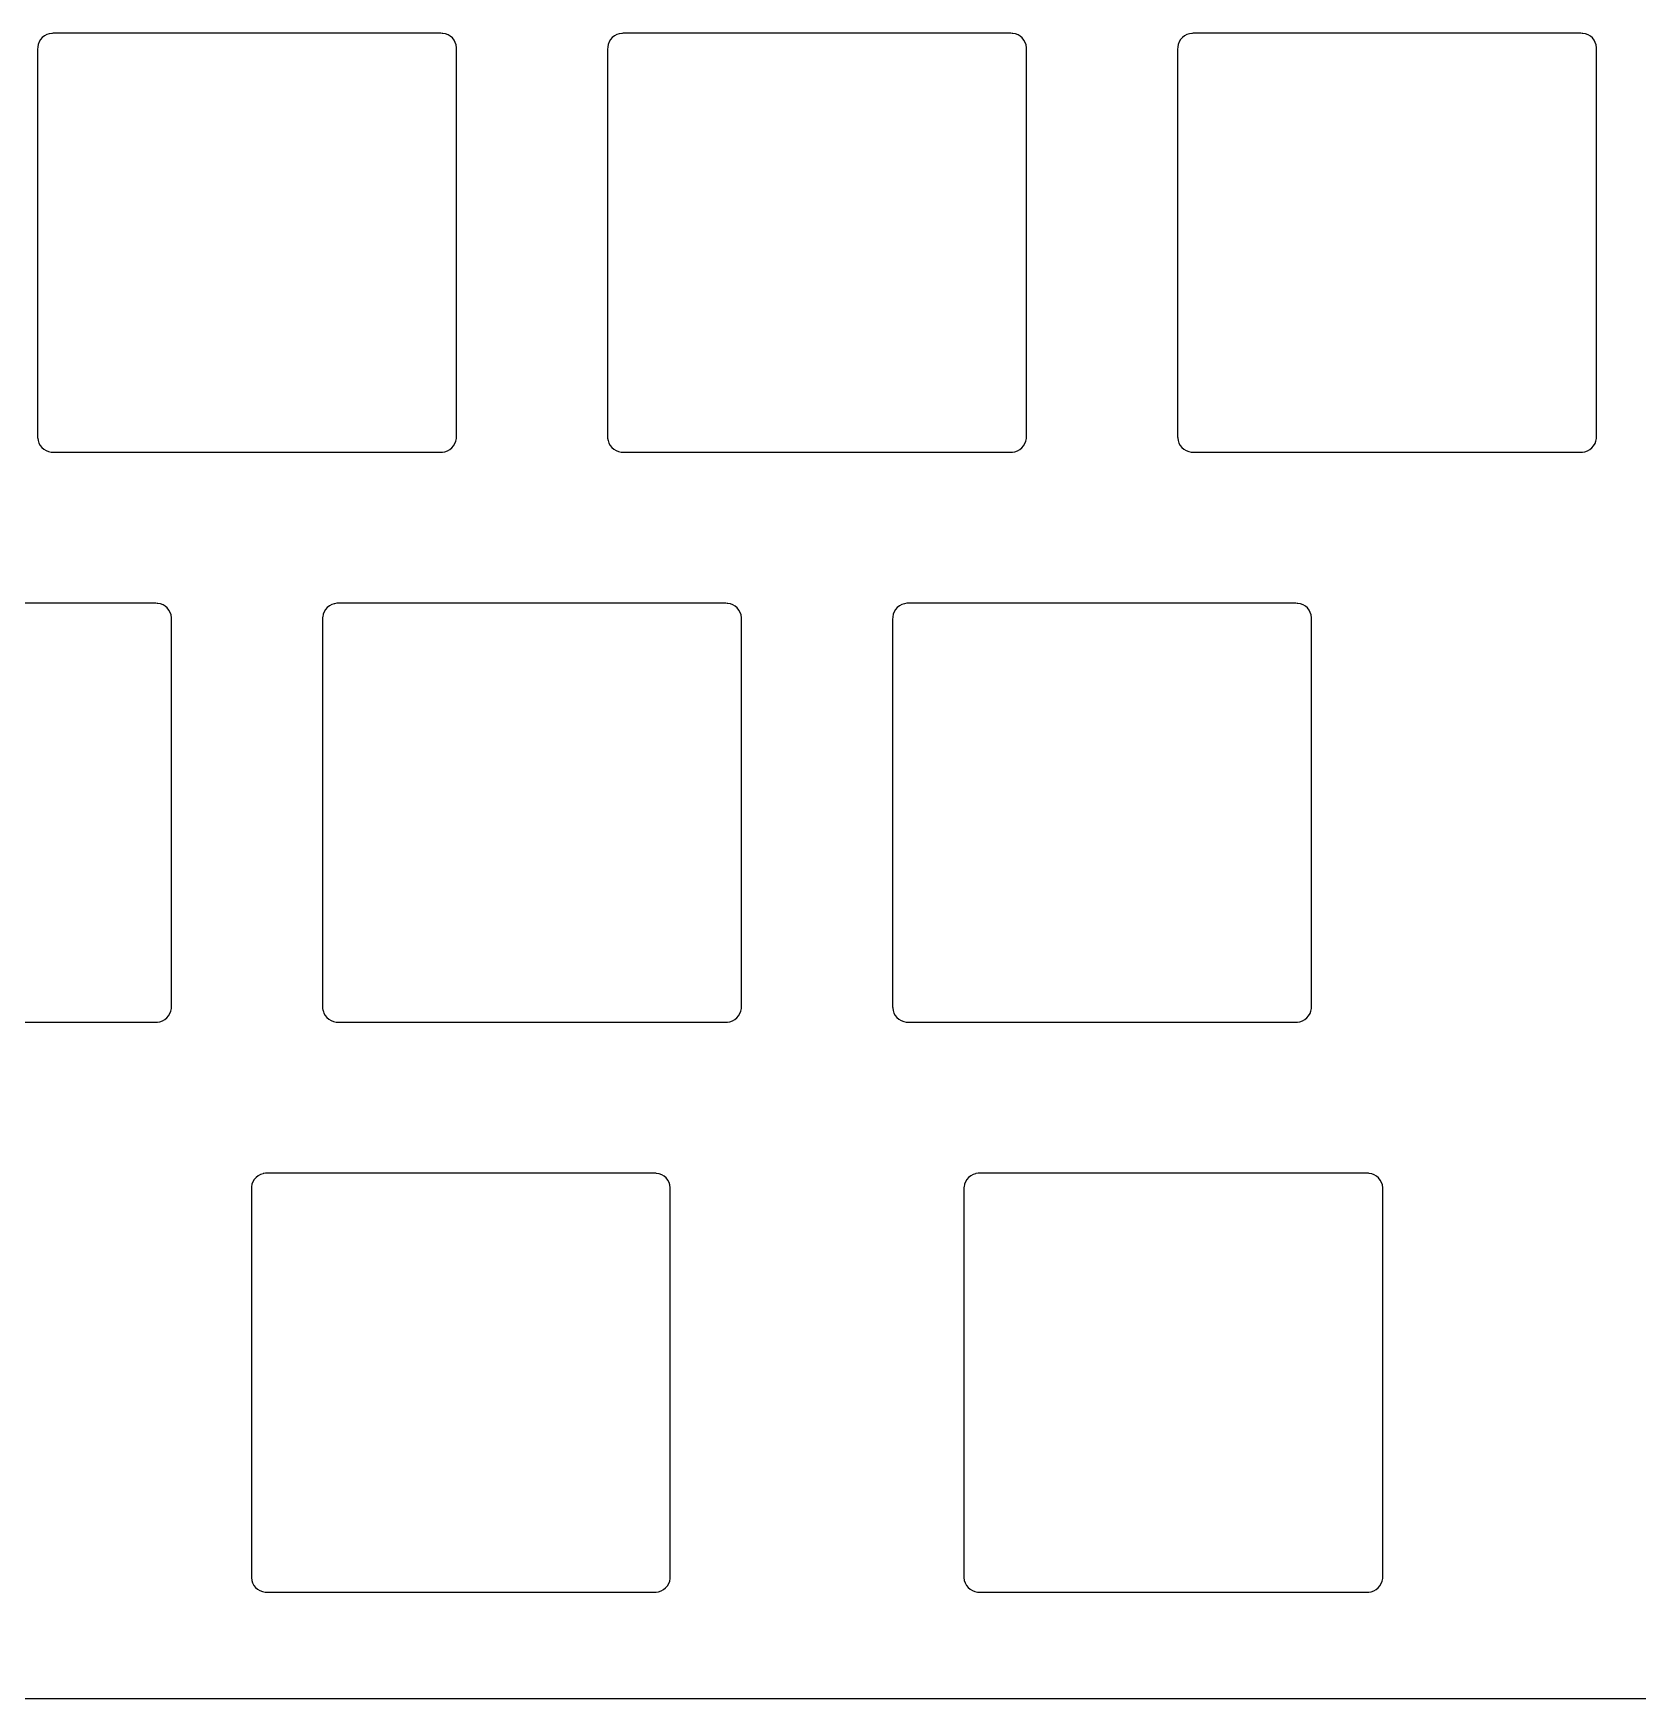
# Model space of a CAD drawing. Header units: millimetres. Extents: x 19 to 338, y -164 to -35.
# Drawn here: x 208.1 to 261.7, y -160.1 to -104.4 of the extents above; entities that cross this region are included whole.
import ezdxf

# ---------------------------------------------------------------- set-up
doc = ezdxf.new("R2010")
doc.units = ezdxf.units.MM
doc.layers.add('Edge.Cuts', color=254, linetype='CONTINUOUS', true_color=0xd0d2cd)

msp = doc.modelspace()

# ---------------------------------------------------------------- linework, layer by layer
at = {"layer": 'Edge.Cuts', "linetype": 'CONTINUOUS'}
for p, q in [((208.419334, -104.578246), (208.360358, -104.645753)), ((208.489415, -104.522356), (208.419334, -104.578246)), ((208.56835, -104.479877), (208.489415, -104.522356)), ((208.653602, -104.452175), (208.56835, -104.479877)), ((208.653712, -104.452149), (208.653602, -104.452175)), ((208.657615, -104.451259), (208.653712, -104.452149)), ((208.735149, -104.439878), (208.657615, -104.451259)), ((208.746216, -104.439132), (208.735149, -104.439878)), ((208.779843, -104.438), (208.746216, -104.439132)), ((221.740548, -104.438), (208.779843, -104.438)), ((221.785359, -104.440012), (221.740548, -104.438)), ((221.806174, -104.441885), (221.785359, -104.440012)), ((221.894373, -104.457889), (221.806174, -104.441885)), ((221.978297, -104.489385), (221.894373, -104.457889)), ((222.055248, -104.535359), (221.978297, -104.489385)), ((222.122754, -104.594335), (222.055248, -104.535359)), ((222.178645, -104.664417), (222.122754, -104.594335)), ((227.468334, -104.578246), (227.409358, -104.645753)), ((227.538415, -104.522356), (227.468334, -104.578246)), ((227.61735, -104.479877), (227.538415, -104.522356)), ((227.702602, -104.452175), (227.61735, -104.479877)), ((227.702712, -104.452149), (227.702602, -104.452175)), ((227.706615, -104.451259), (227.702712, -104.452149)), ((227.784149, -104.439878), (227.706615, -104.451259)), ((227.795216, -104.439132), (227.784149, -104.439878)), ((227.828843, -104.438), (227.795216, -104.439132)), ((240.789548, -104.438), (227.828843, -104.438)), ((240.834359, -104.440012), (240.789548, -104.438)), ((240.855174, -104.441885), (240.834359, -104.440012)), ((240.943373, -104.457889), (240.855174, -104.441885)), ((241.027297, -104.489385), (240.943373, -104.457889)), ((241.104248, -104.535359), (241.027297, -104.489385)), ((241.171754, -104.594335), (241.104248, -104.535359)), ((241.227645, -104.664417), (241.171754, -104.594335)), ((246.519334, -104.578246), (246.460358, -104.645753)), ((246.589415, -104.522356), (246.519334, -104.578246)), ((246.66835, -104.479877), (246.589415, -104.522356)), ((246.753602, -104.452175), (246.66835, -104.479877)), ((246.753712, -104.452149), (246.753602, -104.452175)), ((246.757615, -104.451259), (246.753712, -104.452149)), ((246.835149, -104.439878), (246.757615, -104.451259)), ((246.846216, -104.439132), (246.835149, -104.439878)), ((246.879843, -104.438), (246.846216, -104.439132)), ((259.840548, -104.438), (246.879843, -104.438)), ((259.885359, -104.440012), (259.840548, -104.438)), ((259.906174, -104.441885), (259.885359, -104.440012)), ((259.994373, -104.457889), (259.906174, -104.441885)), ((260.078297, -104.489385), (259.994373, -104.457889)), ((260.155248, -104.535359), (260.078297, -104.489385)), ((260.222754, -104.594335), (260.155248, -104.535359)), ((260.278645, -104.664417), (260.222754, -104.594335)), ((208.265012, -104.915644), (208.263, -104.960452)), ((208.263, -104.960452), (208.263, -117.921157)), ((208.266885, -104.894828), (208.265012, -104.915644)), ((208.282889, -104.806628), (208.266885, -104.894828)), ((208.314384, -104.722704), (208.282889, -104.806628)), ((208.360358, -104.645753), (208.314384, -104.722704)), ((222.221123, -104.743352), (222.178645, -104.664417)), ((222.248825, -104.828604), (222.221123, -104.743352)), ((222.24885, -104.828712), (222.248825, -104.828604)), ((222.24974, -104.832615), (222.24885, -104.828712)), ((222.261118, -104.910101), (222.24974, -104.832615)), ((222.261865, -104.921167), (222.261118, -104.910101)), ((222.263, -104.954842), (222.261865, -104.921167)), ((222.263, -117.915547), (222.263, -104.954842)), ((227.314012, -104.915644), (227.312, -104.960452)), ((227.312, -104.960452), (227.312, -117.921157)), ((227.315885, -104.894828), (227.314012, -104.915644)), ((227.331889, -104.806628), (227.315885, -104.894828)), ((227.363384, -104.722704), (227.331889, -104.806628)), ((227.409358, -104.645753), (227.363384, -104.722704)), ((241.270123, -104.743352), (241.227645, -104.664417)), ((241.297825, -104.828604), (241.270123, -104.743352)), ((241.29785, -104.828712), (241.297825, -104.828604)), ((241.29874, -104.832615), (241.29785, -104.828712)), ((241.310118, -104.910101), (241.29874, -104.832615)), ((241.310865, -104.921167), (241.310118, -104.910101)), ((241.312, -104.954842), (241.310865, -104.921167)), ((241.312, -117.915547), (241.312, -104.954842)), ((246.365012, -104.915644), (246.363, -104.960452)), ((246.363, -104.960452), (246.363, -117.921157)), ((246.366885, -104.894828), (246.365012, -104.915644)), ((246.382889, -104.806628), (246.366885, -104.894828)), ((246.414384, -104.722704), (246.382889, -104.806628)), ((246.460358, -104.645753), (246.414384, -104.722704)), ((260.321123, -104.743352), (260.278645, -104.664417)), ((260.348825, -104.828604), (260.321123, -104.743352)), ((260.34885, -104.828712), (260.348825, -104.828604)), ((260.34974, -104.832615), (260.34885, -104.828712)), ((260.361118, -104.910101), (260.34974, -104.832615)), ((260.361865, -104.921167), (260.361118, -104.910101)), ((260.363, -104.954842), (260.361865, -104.921167)), ((260.363, -117.915547), (260.363, -104.954842)), ((208.263, -117.921157), (208.264132, -117.954788)), ((208.264132, -117.954788), (208.264878, -117.965854)), ((208.264878, -117.965854), (208.276259, -118.043384)), ((222.243104, -118.069394), (222.259112, -117.981195)), ((222.259112, -117.981195), (222.260986, -117.960379)), ((222.260986, -117.960379), (222.263, -117.915547)), ((227.312, -117.921157), (227.313132, -117.954788)), ((227.313132, -117.954788), (227.313878, -117.965854)), ((227.313878, -117.965854), (227.325259, -118.043384)), ((241.292104, -118.069394), (241.308112, -117.981195)), ((241.308112, -117.981195), (241.309986, -117.960379)), ((241.309986, -117.960379), (241.312, -117.915547)), ((246.363, -117.921157), (246.364132, -117.954788)), ((246.364132, -117.954788), (246.364878, -117.965854)), ((246.364878, -117.965854), (246.376259, -118.043384)), ((260.343104, -118.069394), (260.359112, -117.981195)), ((260.359112, -117.981195), (260.360986, -117.960379)), ((260.360986, -117.960379), (260.363, -117.915547)), ((208.276259, -118.043384), (208.277149, -118.047287)), ((208.277149, -118.047287), (208.277169, -118.047374)), ((208.277169, -118.047374), (208.304867, -118.132627)), ((208.304867, -118.132627), (208.347342, -118.211564)), ((208.347342, -118.211564), (208.40323, -118.281648)), ((208.40323, -118.281648), (208.470733, -118.340627)), ((208.470733, -118.340627), (208.547683, -118.386605)), ((208.547683, -118.386605), (208.631605, -118.418104)), ((208.631605, -118.418104), (208.719804, -118.434112)), ((208.719804, -118.434112), (208.74062, -118.435986)), ((208.74062, -118.435986), (208.785452, -118.438)), ((208.785452, -118.438), (221.746157, -118.438)), ((221.746157, -118.438), (221.779832, -118.436865)), ((221.779832, -118.436865), (221.790898, -118.436118)), ((221.790898, -118.436118), (221.868384, -118.42474)), ((221.868384, -118.42474), (221.872287, -118.42385)), ((221.872287, -118.42385), (221.872374, -118.42383)), ((221.872374, -118.42383), (221.957627, -118.396132)), ((221.957627, -118.396132), (222.036564, -118.353657)), ((222.036564, -118.353657), (222.106648, -118.297769)), ((222.106648, -118.297769), (222.165627, -118.230266)), ((222.165627, -118.230266), (222.211605, -118.153316)), ((222.211605, -118.153316), (222.243104, -118.069394)), ((227.325259, -118.043384), (227.326149, -118.047287)), ((227.326149, -118.047287), (227.326169, -118.047374)), ((227.326169, -118.047374), (227.353867, -118.132627)), ((227.353867, -118.132627), (227.396342, -118.211564)), ((227.396342, -118.211564), (227.45223, -118.281648)), ((227.45223, -118.281648), (227.519733, -118.340627)), ((227.519733, -118.340627), (227.596683, -118.386605)), ((227.596683, -118.386605), (227.680605, -118.418104)), ((227.680605, -118.418104), (227.768804, -118.434112)), ((227.768804, -118.434112), (227.78962, -118.435986)), ((227.78962, -118.435986), (227.834452, -118.438)), ((227.834452, -118.438), (240.795157, -118.438)), ((240.795157, -118.438), (240.828832, -118.436865)), ((240.828832, -118.436865), (240.839898, -118.436118)), ((240.839898, -118.436118), (240.917384, -118.42474)), ((240.917384, -118.42474), (240.921287, -118.42385)), ((240.921287, -118.42385), (240.921374, -118.42383)), ((240.921374, -118.42383), (241.006627, -118.396132)), ((241.006627, -118.396132), (241.085564, -118.353657)), ((241.085564, -118.353657), (241.155648, -118.297769)), ((241.155648, -118.297769), (241.214627, -118.230266)), ((241.214627, -118.230266), (241.260605, -118.153316)), ((241.260605, -118.153316), (241.292104, -118.069394)), ((246.376259, -118.043384), (246.377149, -118.047287)), ((246.377149, -118.047287), (246.377169, -118.047374)), ((246.377169, -118.047374), (246.404867, -118.132627)), ((246.404867, -118.132627), (246.447342, -118.211564)), ((246.447342, -118.211564), (246.50323, -118.281648)), ((246.50323, -118.281648), (246.570733, -118.340627)), ((246.570733, -118.340627), (246.647683, -118.386605)), ((246.647683, -118.386605), (246.731605, -118.418104)), ((246.731605, -118.418104), (246.819804, -118.434112)), ((246.819804, -118.434112), (246.84062, -118.435986)), ((246.84062, -118.435986), (246.885452, -118.438)), ((246.885452, -118.438), (259.846157, -118.438)), ((259.846157, -118.438), (259.879832, -118.436865)), ((259.879832, -118.436865), (259.890898, -118.436118)), ((259.890898, -118.436118), (259.968384, -118.42474)), ((259.968384, -118.42474), (259.972287, -118.42385)), ((259.972287, -118.42385), (259.972374, -118.42383)), ((259.972374, -118.42383), (260.057627, -118.396132)), ((260.057627, -118.396132), (260.136564, -118.353657)), ((260.136564, -118.353657), (260.206648, -118.297769)), ((260.206648, -118.297769), (260.265627, -118.230266)), ((260.265627, -118.230266), (260.311605, -118.153316)), ((260.311605, -118.153316), (260.343104, -118.069394)), ((212.215548, -123.488), (199.254843, -123.488)), ((212.260359, -123.490012), (212.215548, -123.488)), ((212.281174, -123.491885), (212.260359, -123.490012)), ((212.369373, -123.507889), (212.281174, -123.491885)), ((212.453297, -123.539385), (212.369373, -123.507889)), ((212.530248, -123.585359), (212.453297, -123.539385)), ((218.09235, -123.529877), (218.013415, -123.572356)), ((218.177602, -123.502175), (218.09235, -123.529877)), ((218.177712, -123.502149), (218.177602, -123.502175)), ((218.181615, -123.501259), (218.177712, -123.502149)), ((218.259149, -123.489878), (218.181615, -123.501259)), ((218.270216, -123.489132), (218.259149, -123.489878)), ((218.303843, -123.488), (218.270216, -123.489132)), ((231.264548, -123.488), (218.303843, -123.488)), ((231.309359, -123.490012), (231.264548, -123.488)), ((231.330174, -123.491885), (231.309359, -123.490012)), ((231.418373, -123.507889), (231.330174, -123.491885)), ((231.502297, -123.539385), (231.418373, -123.507889)), ((231.579248, -123.585359), (231.502297, -123.539385)), ((237.14335, -123.529877), (237.064415, -123.572356)), ((237.228602, -123.502175), (237.14335, -123.529877)), ((237.228712, -123.502149), (237.228602, -123.502175)), ((237.232615, -123.501259), (237.228712, -123.502149)), ((237.310149, -123.489878), (237.232615, -123.501259)), ((237.321216, -123.489132), (237.310149, -123.489878)), ((237.354843, -123.488), (237.321216, -123.489132)), ((250.315548, -123.488), (237.354843, -123.488)), ((250.360359, -123.490012), (250.315548, -123.488)), ((250.381174, -123.491885), (250.360359, -123.490012)), ((250.469373, -123.507889), (250.381174, -123.491885)), ((250.553297, -123.539385), (250.469373, -123.507889)), ((250.630248, -123.585359), (250.553297, -123.539385)), ((212.597754, -123.644335), (212.530248, -123.585359)), ((212.653645, -123.714417), (212.597754, -123.644335)), ((212.696123, -123.793352), (212.653645, -123.714417)), ((212.723825, -123.878604), (212.696123, -123.793352)), ((212.72385, -123.878712), (212.723825, -123.878604)), ((212.72474, -123.882615), (212.72385, -123.878712)), ((212.736118, -123.960101), (212.72474, -123.882615)), ((212.736865, -123.971167), (212.736118, -123.960101)), ((212.738, -124.004842), (212.736865, -123.971167)), ((212.738, -136.965547), (212.738, -124.004842)), ((217.789012, -123.965644), (217.787, -124.010452)), ((217.787, -124.010452), (217.787, -136.971157)), ((217.790885, -123.944828), (217.789012, -123.965644)), ((217.806889, -123.856628), (217.790885, -123.944828)), ((217.838384, -123.772704), (217.806889, -123.856628)), ((217.884358, -123.695753), (217.838384, -123.772704)), ((217.943334, -123.628246), (217.884358, -123.695753)), ((218.013415, -123.572356), (217.943334, -123.628246)), ((231.646754, -123.644335), (231.579248, -123.585359)), ((231.702645, -123.714417), (231.646754, -123.644335)), ((231.745123, -123.793352), (231.702645, -123.714417)), ((231.772825, -123.878604), (231.745123, -123.793352)), ((231.77285, -123.878712), (231.772825, -123.878604)), ((231.77374, -123.882615), (231.77285, -123.878712)), ((231.785118, -123.960101), (231.77374, -123.882615)), ((231.785865, -123.971167), (231.785118, -123.960101)), ((231.787, -124.004842), (231.785865, -123.971167)), ((231.787, -136.965547), (231.787, -124.004842)), ((236.840012, -123.965644), (236.838, -124.010452)), ((236.838, -124.010452), (236.838, -136.971157)), ((236.841885, -123.944828), (236.840012, -123.965644)), ((236.857889, -123.856628), (236.841885, -123.944828)), ((236.889384, -123.772704), (236.857889, -123.856628)), ((236.935358, -123.695753), (236.889384, -123.772704)), ((236.994334, -123.628246), (236.935358, -123.695753)), ((237.064415, -123.572356), (236.994334, -123.628246)), ((250.697754, -123.644335), (250.630248, -123.585359)), ((250.753645, -123.714417), (250.697754, -123.644335)), ((250.796123, -123.793352), (250.753645, -123.714417)), ((250.823825, -123.878604), (250.796123, -123.793352)), ((250.82385, -123.878712), (250.823825, -123.878604)), ((250.82474, -123.882615), (250.82385, -123.878712)), ((250.836118, -123.960101), (250.82474, -123.882615)), ((250.836865, -123.971167), (250.836118, -123.960101)), ((250.838, -124.004842), (250.836865, -123.971167)), ((250.838, -136.965547), (250.838, -124.004842)), ((212.265898, -137.486118), (212.343384, -137.47474)), ((212.343384, -137.47474), (212.347287, -137.47385)), ((212.347287, -137.47385), (212.347374, -137.47383)), ((212.347374, -137.47383), (212.432627, -137.446132)), ((212.432627, -137.446132), (212.511564, -137.403657)), ((212.511564, -137.403657), (212.581648, -137.347769)), ((212.581648, -137.347769), (212.640627, -137.280266)), ((212.640627, -137.280266), (212.686605, -137.203316)), ((212.686605, -137.203316), (212.718104, -137.119394)), ((212.718104, -137.119394), (212.734112, -137.031195)), ((212.734112, -137.031195), (212.735986, -137.010379)), ((212.735986, -137.010379), (212.738, -136.965547)), ((217.787, -136.971157), (217.788132, -137.004788)), ((217.788132, -137.004788), (217.788878, -137.015854)), ((217.788878, -137.015854), (217.800259, -137.093384)), ((217.800259, -137.093384), (217.801149, -137.097287)), ((217.801149, -137.097287), (217.801169, -137.097374)), ((217.801169, -137.097374), (217.828867, -137.182627)), ((217.828867, -137.182627), (217.871342, -137.261564)), ((217.871342, -137.261564), (217.92723, -137.331648)), ((217.92723, -137.331648), (217.994733, -137.390627)), ((217.994733, -137.390627), (218.071683, -137.436605)), ((218.071683, -137.436605), (218.155605, -137.468104)), ((218.155605, -137.468104), (218.243804, -137.484112)), ((218.243804, -137.484112), (218.26462, -137.485986)), ((231.314898, -137.486118), (231.392384, -137.47474)), ((231.392384, -137.47474), (231.396287, -137.47385)), ((231.396287, -137.47385), (231.396374, -137.47383)), ((231.396374, -137.47383), (231.481627, -137.446132)), ((231.481627, -137.446132), (231.560564, -137.403657)), ((231.560564, -137.403657), (231.630648, -137.347769)), ((231.630648, -137.347769), (231.689627, -137.280266)), ((231.689627, -137.280266), (231.735605, -137.203316)), ((231.735605, -137.203316), (231.767104, -137.119394)), ((231.767104, -137.119394), (231.783112, -137.031195)), ((231.783112, -137.031195), (231.784986, -137.010379)), ((231.784986, -137.010379), (231.787, -136.965547)), ((236.838, -136.971157), (236.839132, -137.004788)), ((236.839132, -137.004788), (236.839878, -137.015854)), ((236.839878, -137.015854), (236.851259, -137.093384)), ((236.851259, -137.093384), (236.852149, -137.097287)), ((236.852149, -137.097287), (236.852169, -137.097374)), ((236.852169, -137.097374), (236.879867, -137.182627)), ((236.879867, -137.182627), (236.922342, -137.261564)), ((236.922342, -137.261564), (236.97823, -137.331648)), ((236.97823, -137.331648), (237.045733, -137.390627)), ((237.045733, -137.390627), (237.122683, -137.436605)), ((237.122683, -137.436605), (237.206605, -137.468104)), ((237.206605, -137.468104), (237.294804, -137.484112)), ((237.294804, -137.484112), (237.31562, -137.485986)), ((250.365898, -137.486118), (250.443384, -137.47474)), ((250.443384, -137.47474), (250.447287, -137.47385)), ((250.447287, -137.47385), (250.447374, -137.47383)), ((250.447374, -137.47383), (250.532627, -137.446132)), ((250.532627, -137.446132), (250.611564, -137.403657)), ((250.611564, -137.403657), (250.681648, -137.347769)), ((250.681648, -137.347769), (250.740627, -137.280266)), ((250.740627, -137.280266), (250.786605, -137.203316)), ((250.786605, -137.203316), (250.818104, -137.119394)), ((250.818104, -137.119394), (250.834112, -137.031195)), ((250.834112, -137.031195), (250.835986, -137.010379)), ((250.835986, -137.010379), (250.838, -136.965547)), ((199.260452, -137.488), (212.221157, -137.488)), ((212.221157, -137.488), (212.254832, -137.486865)), ((212.254832, -137.486865), (212.265898, -137.486118)), ((218.26462, -137.485986), (218.309452, -137.488)), ((218.309452, -137.488), (231.270157, -137.488)), ((231.270157, -137.488), (231.303832, -137.486865)), ((231.303832, -137.486865), (231.314898, -137.486118)), ((237.31562, -137.485986), (237.360452, -137.488)), ((237.360452, -137.488), (250.321157, -137.488)), ((250.321157, -137.488), (250.354832, -137.486865)), ((250.354832, -137.486865), (250.365898, -137.486118)), ((215.408012, -143.015644), (215.406, -143.060452)), ((215.409885, -142.994828), (215.408012, -143.015644)), ((215.425889, -142.906628), (215.409885, -142.994828)), ((215.457384, -142.822704), (215.425889, -142.906628)), ((215.503358, -142.745753), (215.457384, -142.822704)), ((215.562334, -142.678246), (215.503358, -142.745753)), ((215.632415, -142.622356), (215.562334, -142.678246)), ((215.71135, -142.579877), (215.632415, -142.622356)), ((215.796602, -142.552175), (215.71135, -142.579877)), ((215.796712, -142.552149), (215.796602, -142.552175)), ((215.800615, -142.551259), (215.796712, -142.552149)), ((215.878149, -142.539878), (215.800615, -142.551259)), ((215.889216, -142.539132), (215.878149, -142.539878)), ((215.922843, -142.538), (215.889216, -142.539132)), ((228.883548, -142.538), (215.922843, -142.538)), ((228.928359, -142.540012), (228.883548, -142.538)), ((228.949174, -142.541885), (228.928359, -142.540012)), ((229.037373, -142.557889), (228.949174, -142.541885)), ((229.121297, -142.589385), (229.037373, -142.557889)), ((229.198248, -142.635359), (229.121297, -142.589385)), ((229.265754, -142.694335), (229.198248, -142.635359)), ((229.321645, -142.764417), (229.265754, -142.694335)), ((229.364123, -142.843352), (229.321645, -142.764417)), ((229.391825, -142.928604), (229.364123, -142.843352)), ((229.39185, -142.928712), (229.391825, -142.928604)), ((229.39274, -142.932615), (229.39185, -142.928712)), ((229.404118, -143.010101), (229.39274, -142.932615)), ((229.404865, -143.021167), (229.404118, -143.010101)), ((229.406, -143.054842), (229.404865, -143.021167)), ((239.221012, -143.015644), (239.219, -143.060452)), ((239.222885, -142.994828), (239.221012, -143.015644)), ((239.238889, -142.906628), (239.222885, -142.994828)), ((239.270384, -142.822704), (239.238889, -142.906628)), ((239.316358, -142.745753), (239.270384, -142.822704)), ((239.375334, -142.678246), (239.316358, -142.745753)), ((239.445415, -142.622356), (239.375334, -142.678246)), ((239.52435, -142.579877), (239.445415, -142.622356)), ((239.609602, -142.552175), (239.52435, -142.579877)), ((239.609712, -142.552149), (239.609602, -142.552175)), ((239.613615, -142.551259), (239.609712, -142.552149)), ((239.691149, -142.539878), (239.613615, -142.551259)), ((239.702216, -142.539132), (239.691149, -142.539878)), ((239.735843, -142.538), (239.702216, -142.539132)), ((252.696548, -142.538), (239.735843, -142.538)), ((252.741359, -142.540012), (252.696548, -142.538)), ((252.762174, -142.541885), (252.741359, -142.540012)), ((252.850373, -142.557889), (252.762174, -142.541885)), ((252.934297, -142.589385), (252.850373, -142.557889)), ((253.011248, -142.635359), (252.934297, -142.589385)), ((253.078754, -142.694335), (253.011248, -142.635359)), ((253.134645, -142.764417), (253.078754, -142.694335)), ((253.177123, -142.843352), (253.134645, -142.764417)), ((253.204825, -142.928604), (253.177123, -142.843352)), ((253.20485, -142.928712), (253.204825, -142.928604)), ((253.20574, -142.932615), (253.20485, -142.928712)), ((253.217118, -143.010101), (253.20574, -142.932615)), ((253.217865, -143.021167), (253.217118, -143.010101)), ((253.219, -143.054842), (253.217865, -143.021167)), ((215.406, -143.060452), (215.406, -156.021157)), ((229.406, -156.015547), (229.406, -143.054842)), ((239.219, -143.060452), (239.219, -156.021157)), ((253.219, -156.015547), (253.219, -143.054842)), ((215.406, -156.021157), (215.407132, -156.054788)), ((215.407132, -156.054788), (215.407878, -156.065854)), ((215.407878, -156.065854), (215.419259, -156.143384)), ((215.419259, -156.143384), (215.420149, -156.147287)), ((215.420149, -156.147287), (215.420169, -156.147374)), ((215.420169, -156.147374), (215.447867, -156.232627)), ((215.447867, -156.232627), (215.490342, -156.311564)), ((215.490342, -156.311564), (215.54623, -156.381648)), ((215.54623, -156.381648), (215.613733, -156.440627)), ((229.179564, -156.453657), (229.249648, -156.397769)), ((229.249648, -156.397769), (229.308627, -156.330266)), ((229.308627, -156.330266), (229.354605, -156.253316)), ((229.354605, -156.253316), (229.386104, -156.169394)), ((229.386104, -156.169394), (229.402112, -156.081195)), ((229.402112, -156.081195), (229.403986, -156.060379)), ((229.403986, -156.060379), (229.406, -156.015547)), ((239.219, -156.021157), (239.220132, -156.054788)), ((239.220132, -156.054788), (239.220878, -156.065854)), ((239.220878, -156.065854), (239.232259, -156.143384)), ((239.232259, -156.143384), (239.233149, -156.147287)), ((239.233149, -156.147287), (239.233169, -156.147374)), ((239.233169, -156.147374), (239.260867, -156.232627)), ((239.260867, -156.232627), (239.303342, -156.311564)), ((239.303342, -156.311564), (239.35923, -156.381648)), ((239.35923, -156.381648), (239.426733, -156.440627)), ((252.992564, -156.453657), (253.062648, -156.397769)), ((253.062648, -156.397769), (253.121627, -156.330266)), ((253.121627, -156.330266), (253.167605, -156.253316)), ((253.167605, -156.253316), (253.199104, -156.169394)), ((253.199104, -156.169394), (253.215112, -156.081195)), ((253.215112, -156.081195), (253.216986, -156.060379)), ((253.216986, -156.060379), (253.219, -156.015547)), ((215.613733, -156.440627), (215.690683, -156.486605)), ((215.690683, -156.486605), (215.774605, -156.518104)), ((215.774605, -156.518104), (215.862804, -156.534112)), ((215.862804, -156.534112), (215.88362, -156.535986)), ((215.88362, -156.535986), (215.928452, -156.538)), ((215.928452, -156.538), (228.889157, -156.538)), ((228.889157, -156.538), (228.922832, -156.536865)), ((228.922832, -156.536865), (228.933898, -156.536118)), ((228.933898, -156.536118), (229.011384, -156.52474)), ((229.011384, -156.52474), (229.015287, -156.52385)), ((229.015287, -156.52385), (229.015374, -156.52383)), ((229.015374, -156.52383), (229.100627, -156.496132)), ((229.100627, -156.496132), (229.179564, -156.453657)), ((239.426733, -156.440627), (239.503683, -156.486605)), ((239.503683, -156.486605), (239.587605, -156.518104)), ((239.587605, -156.518104), (239.675804, -156.534112)), ((239.675804, -156.534112), (239.69662, -156.535986)), ((239.69662, -156.535986), (239.741452, -156.538)), ((239.741452, -156.538), (252.702157, -156.538)), ((252.702157, -156.538), (252.735832, -156.536865)), ((252.735832, -156.536865), (252.746898, -156.536118)), ((252.746898, -156.536118), (252.824384, -156.52474)), ((252.824384, -156.52474), (252.828287, -156.52385)), ((252.828287, -156.52385), (252.828374, -156.52383)), ((252.828374, -156.52383), (252.913627, -156.496132)), ((252.913627, -156.496132), (252.992564, -156.453657)), ((281.908215, -160.1), (180.765708, -160.1))]:
    msp.add_line(p, q, dxfattribs=at)

doc.saveas('drawing.dxf')
